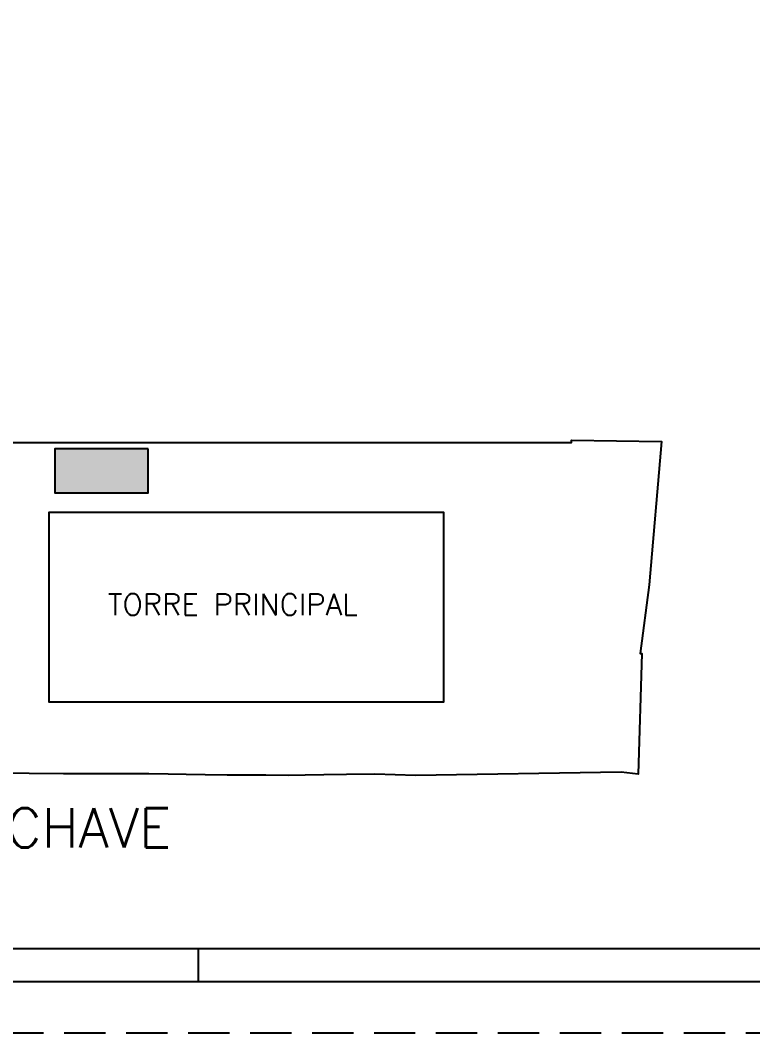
# Model space of a CAD drawing. Extents: x -1.9 to 86, y -1.6 to 60.9.
# Drawn here: x 41.72 to 63.89, y -1.55 to 29.07 of the extents above; entities that cross this region are included whole.
import ezdxf

# ---------------------------------------------------------------- set-up
doc = ezdxf.new("R2010")
doc.units = 0
doc.header["$LTSCALE"] = 0.5
doc.header["$MEASUREMENT"] = 0
doc.linetypes.add('HIDDEN', pattern=[0.375, 0.25, -0.125])
doc.layers.get('0').update_dxf_attribs({"linetype": 'CONTINUOUS'})
doc.layers.get('Defpoints').update_dxf_attribs({"linetype": 'CONTINUOUS'})
for name, color, linetype in [('ARQ_FOLHA', 7, 'CONTINUOUS'), ('H2', 252, 'CONTINUOUS'), ('T4', 6, 'CONTINUOUS')]:
    doc.layers.add(name, color=color, linetype=linetype)
doc.styles.add('Texto4', font='romans.shx', dxfattribs={"height": 0.6})

# ---------------------------------------------------------------- blocks, each defined once
blk = doc.blocks.new('FOLHA A1 - 841 X 594')
at = {"layer": 'ARQ_FOLHA', "color": 1}
blk.add_line((-370, 10), (-370, 0), dxfattribs=at)
for points in [[(-841, 0), (0, 0), (0, 594), (-841, 594)], [(-816, 10), (-10, 10), (-10, 584), (-816, 584)]]:
    blk.add_lwpolyline(points, close=True, dxfattribs=at)
at = {"layer": 'Defpoints', "color": 8, "linetype": 'HIDDEN', "ltscale": 100}
blk.add_lwpolyline([(-860.5, 609.5), (-860.5, -15.5), (19.5, -15.5), (19.5, 609.5)], close=True, dxfattribs=at)
blk = doc.blocks.new('*U24')
blk.add_blockref('FOLHA A1 - 841 X 594', (0, 0))

msp = doc.modelspace()

# ---------------------------------------------------------------- hatches: boundary and pattern name
at = {"layer": 'H2'}
msp.add_hatch(color=256, dxfattribs=at).paths.add_polyline_path([(45.59073, 14.78183), (45.59073, 16.10683), (42.76573, 16.10683), (42.76573, 14.78183)])

# ---------------------------------------------------------------- linework, layer by layer
for points in [[(36.57855, 16.29855), (58.40039, 16.30594), (58.39875, 16.36903), (61.12673, 16.33438), (60.74721, 11.99597), (60.48237, 9.92425), (60.52462, 9.9197), (60.41634, 6.27369), (59.90374, 6.32717), (53.68005, 6.23393), (52.44727, 6.27347), (51.58965, 6.25898), (50.90234, 6.24737), (50.33775, 6.23783), (49.85086, 6.2348), (49.15617, 6.23721), (48.55142, 6.23942), (47.98304, 6.24156), (47.31258, 6.24932), (46.74547, 6.25854), (46.19886, 6.26743), (45.6157, 6.27691), (44.84191, 6.28549), (44.70605, 6.28548), (44.15102, 6.28543), (43.58624, 6.28539), (43.02905, 6.28534), (41.98739, 6.28763), (40.54756, 6.2995)], [(45.59073, 16.10683), (42.76573, 16.10683), (42.76573, 14.78183), (45.59073, 14.78183), (45.59073, 16.10683)], [(42.60543, 14.19732), (54.52543, 14.19732), (54.52543, 8.45232), (42.60043, 8.45232), (42.60043, 14.19733), (42.60543, 14.19733)]]:
    msp.add_lwpolyline(points)

# ---------------------------------------------------------------- block references
at = {"xscale": 0.09999999999999938, "yscale": 0.09999999999999938, "zscale": 0.09999999999999938}
msp.add_blockref('*U24', (84.1, 0), dxfattribs=at)

# ---------------------------------------------------------------- texts
at = {"layer": 'T4', "style": 'Texto4'}
for s, height, p in [('TORRE PRINCIPAL', 0.6483914, (44.37226, 11.08249)), ('PLANTA CHAVE', 1.1879045, (34.7815, 4.05262))]:
    msp.add_text(s, height=height, dxfattribs=at).set_placement(p)

doc.saveas('drawing.dxf')
